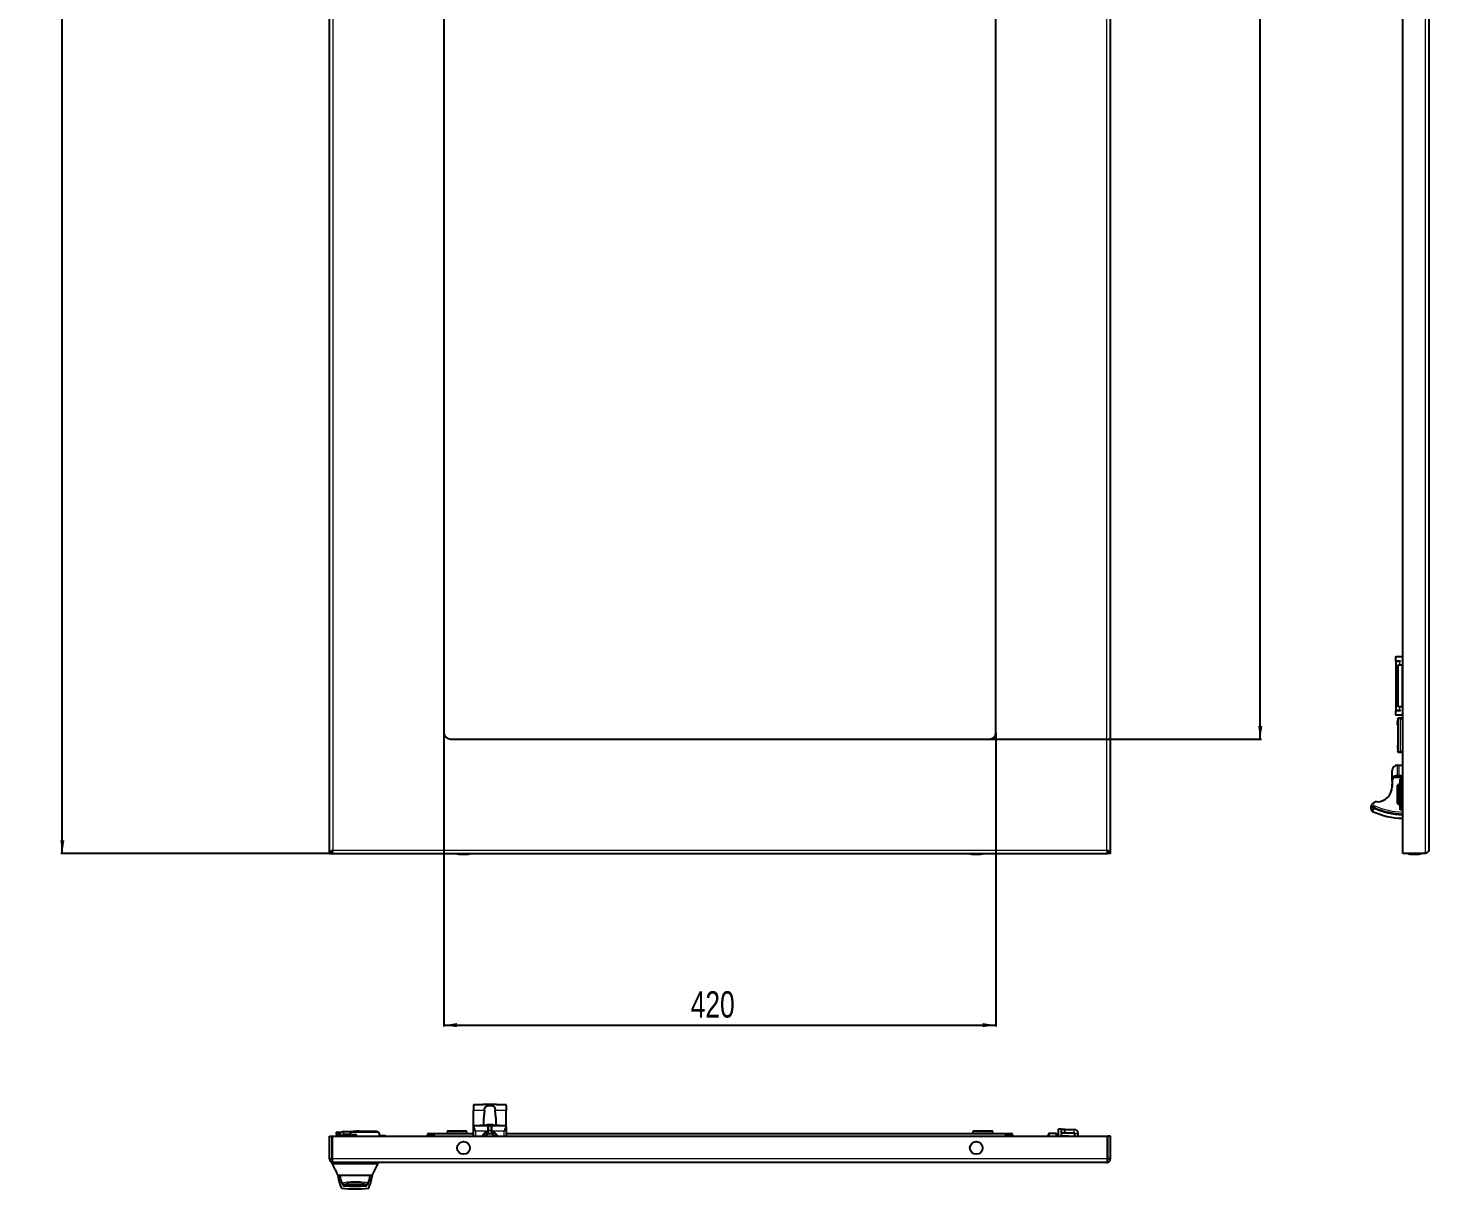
# Model space of a CAD drawing. Header units: millimetres. Extents: x -548 to 1673, y -1447 to 974.
# Drawn here: x -548 to 517, y -1447 to -564 of the extents above; entities that cross this region are included whole.
import ezdxf

# ---------------------------------------------------------------- set-up
doc = ezdxf.new("R2010")
doc.units = ezdxf.units.MM
doc.layers.add('FORMAT', color=7, linetype='Continuous')
doc.styles.add('SLDTEXTSTYLE0', font='TXT', dxfattribs={"width": 0.75})
doc.dimstyles.new('SLDDIMSTYLE0', dxfattribs={"dimtxt": 20, "dimasz": 10, "dimexe": 0, "dimexo": 0.0625, "dimgap": 5, "dimtad": 2, "dimdec": 1, "dimrnd": 1e-09, "dimzin": 12, "dimdsep": 46, "dimtxsty": 'SLDTEXTSTYLE0', "dimsah": 1, "dimcen": 0.09, "dimadec": 0, "dimazin": 3, "dimtfac": 1, "dimtofl": 0, "dimtmove": 0, "dimatfit": 3, "dimfxl": 0, "dimfrac": 2, "dimtolj": 1, "dimtzin": 12, "dimarcsym": 0})

# ---------------------------------------------------------------- blocks, each defined once
blk = doc.blocks.new('_D_1')
at = {"layer": 'FORMAT'}
for p, q in [((-319.1, 763), (-523.3, 763)), ((-522.3, -1192), (-522.3, 763)), ((-319.1, -1192), (-523.3, -1192))]:
    blk.add_line(p, q, dxfattribs=at)
for points in [[(-522.3, 763), (-523.8, 753), (-520.7, 753)], [(-522.3, -1192), (-520.7, -1182), (-523.8, -1182)]]:
    blk.add_solid(points, dxfattribs=at)
at = {"layer": 'FORMAT', "insert": (-548.1, -244), "char_height": 20, "attachment_point": 1, "rotation": 90, "style": 'SLDTEXTSTYLE0'}
blk.add_mtext('1955', dxfattribs=at)
blk = doc.blocks.new('_D_2')
at = {"layer": 'FORMAT'}
for p, q in [((-232.1, -1100), (-232.1, -1323.5)), ((187.9, -1100), (187.9, -1323.5)), ((-232.1, -1322.5), (187.9, -1322.5))]:
    blk.add_line(p, q, dxfattribs=at)
for points in [[(-232.1, -1322.5), (-222.1, -1324), (-222.1, -1320.9)], [(187.9, -1322.5), (177.9, -1320.9), (177.9, -1324)]]:
    blk.add_solid(points, dxfattribs=at)
at = {"layer": 'FORMAT', "insert": (-44.3, -1296.7), "char_height": 20, "attachment_point": 1, "style": 'SLDTEXTSTYLE0'}
blk.add_mtext('420', dxfattribs=at)
blk = doc.blocks.new('_D_3')
at = {"layer": 'FORMAT'}
for p, q in [((182.9, 676), (389.9, 676)), ((388.9, -1105), (388.9, 676)), ((182.9, -1105), (389.9, -1105))]:
    blk.add_line(p, q, dxfattribs=at)
for points in [[(388.9, 676), (387.4, 666), (390.5, 666)], [(388.9, -1105), (390.5, -1095), (387.4, -1095)]]:
    blk.add_solid(points, dxfattribs=at)
at = {"layer": 'FORMAT', "insert": (363.1, -244), "char_height": 20, "attachment_point": 1, "rotation": 90, "style": 'SLDTEXTSTYLE0'}
blk.add_mtext('1781', dxfattribs=at)

msp = doc.modelspace()

# ---------------------------------------------------------------- linework, layer by layer
at = {"color": 7, "linetype": 'Continuous', "lineweight": 25}
for p, q in [((-319.08, -1191.97), (-319.08, 763.03)), ((274.92, -1191.97), (274.92, 763.03)), ((497.27, -1191.97), (497.27, 763.03)), ((-232.08, 671.03), (-232.08, -1099.97)), ((187.92, -1099.97), (187.92, 671.03)), ((517.27, -293.47), (517.27, -1189.37)), ((491.72, -1042.97), (491.72, -1044.97)), ((497.27, -1042.47), (492.22, -1042.47)), ((492.22, -1045.47), (495.72, -1045.47)), ((492.22, -1045.47), (492.22, -1045.77)), ((492.22, -1083.17), (492.22, -1045.77)), ((492.22, -1045.77), (495.22, -1045.77)), ((493.77, -1048.47), (496.77, -1048.47)), ((493.77, -1080.47), (493.77, -1048.47)), ((494.72, -1045.47), (494.72, -1045.77)), ((495.22, -1045.77), (495.72, -1045.77)), ((495.72, -1045.77), (495.72, -1045.47)), ((497.27, -1048.47), (496.77, -1048.47)), ((491.72, -1083.97), (491.72, -1085.97)), ((495.22, -1083.17), (492.22, -1083.17)), ((492.22, -1083.17), (492.22, -1083.47)), ((495.72, -1083.47), (492.22, -1083.47)), ((492.22, -1086.47), (497.27, -1086.47)), ((496.77, -1080.47), (493.77, -1080.47)), ((494.72, -1083.17), (494.72, -1083.47)), ((495.72, -1083.17), (495.22, -1083.17)), ((495.72, -1083.47), (495.72, -1083.17)), ((496.77, -1080.47), (497.27, -1080.47)), ((493.67, -1089.47), (493.67, -1114.47)), ((497.27, -1088.97), (495.67, -1088.97)), ((-227.08, -1104.97), (182.92, -1104.97)), ((495.67, -1114.97), (497.27, -1114.97)), ((489.27, -1134.76), (489.27, -1128.82)), ((489.27, -1134.76), (489.27, -1128.82)), ((493.27, -1124.82), (493.27, -1124.82)), ((493.27, -1124.82), (493.3, -1124.82)), ((493.3, -1124.82), (494.26, -1124.82)), ((494.26, -1124.82), (497.27, -1124.82)), ((489.16, -1138.97), (489.17, -1138.97)), ((489.17, -1137.15), (489.27, -1137.15)), ((489.17, -1137.28), (489.17, -1138.84)), ((489.17, -1137.28), (489.27, -1137.28)), ((489.17, -1138.84), (489.27, -1138.84)), ((489.17, -1138.97), (489.27, -1138.97)), ((489.17, -1139.04), (489.27, -1139.04)), ((489.17, -1139.17), (489.27, -1139.17)), ((489.17, -1140.17), (489.17, -1139.17)), ((489.17, -1140.67), (489.17, -1140.17)), ((489.17, -1140.17), (489.27, -1140.17)), ((489.27, -1136.82), (489.27, -1134.76)), ((489.27, -1136.82), (489.27, -1141.07)), ((493.27, -1132.82), (497.27, -1132.82)), ((493.77, -1139.47), (493.27, -1139.97)), ((493.27, -1153.97), (493.27, -1139.97)), ((495.27, -1139.47), (493.77, -1139.47)), ((493.77, -1139.47), (493.77, -1154.47)), ((495.27, -1135.32), (497.27, -1135.32)), ((495.27, -1137.97), (495.27, -1135.32)), ((495.27, -1155.97), (495.27, -1137.97)), ((496.27, -1136.97), (497.27, -1136.97)), ((489.17, -1140.67), (489.27, -1140.67)), ((475.54, -1157), (473.38, -1156.11)), ((493.27, -1153.97), (493.77, -1154.47)), ((493.77, -1154.47), (495.27, -1154.47)), ((495.27, -1158.62), (495.27, -1155.97)), ((497.27, -1158.62), (495.27, -1158.62)), ((497.27, -1156.97), (496.27, -1156.97)), ((-319.08, -1191.97), (-317.08, -1191.97)), ((-316.78, -1191.97), (-316.78, -1189.97)), ((-316.78, -1191.97), (272.62, -1191.97)), ((272.62, -1189.97), (272.62, -1191.97)), ((274.92, -1191.97), (272.92, -1191.97)), ((514.67, -1191.97), (497.27, -1191.97)), ((-209.58, -1383.51), (-209.58, -1387.34)), ((-202.57, -1382.95), (-208.08, -1382.95)), ((-201.68, -1382.9), (-202.2, -1382.9)), ((-192.49, -1382.84), (-201.68, -1382.84)), ((-191.97, -1382.9), (-192.49, -1382.89)), ((-186.08, -1382.95), (-191.6, -1382.95)), ((-184.58, -1383.51), (-184.58, -1387.34)), ((-209.58, -1398.84), (-209.58, -1387.34)), ((-201.93, -1394.63), (-201.93, -1397.21)), ((-192.23, -1397.21), (-192.23, -1394.63)), ((-184.58, -1398.84), (-184.58, -1387.34)), ((-314.08, -1403.94), (-312.08, -1403.94)), ((-314.08, -1403.94), (-314.08, -1404.84)), ((-312.08, -1405.24), (-313.68, -1405.24)), ((-313.49, -1406.84), (-313.58, -1405.24)), ((-312.08, -1403.94), (-309.88, -1403.94)), ((-310.88, -1405.24), (-312.08, -1405.24)), ((-311.08, -1406.84), (-311.08, -1406.34)), ((-309.08, -1406.84), (-309.08, -1406.34)), ((-308.08, -1403.34), (-301.59, -1403.34)), ((-308.08, -1405.34), (-303.08, -1405.34)), ((-303.08, -1405.24), (-303.08, -1406.74)), ((-298.48, -1405.79), (-301.68, -1405.79)), ((-301.68, -1405.79), (-301.68, -1406.74)), ((-301.68, -1406.54), (-298.48, -1406.54)), ((-283.08, -1403.24), (-301.08, -1403.24)), ((-298.48, -1406.74), (-298.48, -1405.79)), ((-281.08, -1406.84), (-281.08, -1405.24)), ((-244.58, -1406.84), (-244.58, -1405.84)), ((-243.58, -1404.84), (-239.58, -1404.84)), ((-239.58, -1404.84), (-209.58, -1404.84)), ((-239.58, -1404.84), (-239.58, -1405.84)), ((-239.58, -1405.84), (-239.58, -1406.84)), ((-229.08, -1402.84), (-229.58, -1403.34)), ((-229.58, -1403.34), (-229.58, -1404.84)), ((-214.58, -1403.34), (-229.58, -1403.34)), ((-229.08, -1402.84), (-215.08, -1402.84)), ((-214.58, -1403.34), (-215.08, -1402.84)), ((-214.58, -1404.84), (-214.58, -1403.34)), ((-209.58, -1399.72), (-209.58, -1398.84)), ((-209.58, -1398.84), (-196.08, -1398.84)), ((-209.58, -1406.84), (-209.58, -1399.72)), ((-204.71, -1398.74), (-204.71, -1398.84)), ((-204.56, -1398.74), (-204.56, -1398.84)), ((-204.44, -1398.74), (-204.44, -1398.84)), ((-203.64, -1398.74), (-204.44, -1398.74)), ((-203.64, -1398.74), (-203.64, -1398.84)), ((-203.48, -1398.74), (-203.48, -1398.84)), ((-203.36, -1398.74), (-203.36, -1398.84)), ((-203.03, -1398.74), (-203.03, -1398.84)), ((-202.84, -1398.74), (-202.84, -1398.84)), ((-202.31, -1398.74), (-202.31, -1398.84)), ((-201.83, -1398.74), (-201.83, -1398.84)), ((-201.66, -1398.74), (-201.66, -1398.84)), ((-201.21, -1398.74), (-201.21, -1398.84)), ((-201.06, -1398.74), (-201.06, -1398.84)), ((-200.94, -1398.74), (-200.94, -1398.84)), ((-200.63, -1398.74), (-200.63, -1398.84)), ((-199.35, -1398.74), (-200.47, -1398.74)), ((-199.35, -1398.74), (-199.35, -1398.84)), ((-199.22, -1398.74), (-199.22, -1398.84)), ((-199.03, -1398.74), (-199.03, -1398.84)), ((-199.01, -1398.74), (-199.01, -1398.84)), ((-198.42, -1398.74), (-199.01, -1398.74)), ((-198.42, -1398.74), (-198.42, -1398.84)), ((-198.16, -1398.52), (-198.18, -1398.29)), ((-198.11, -1398.52), (-198.14, -1398.22)), ((-198.13, -1398.37), (-198.12, -1398.29)), ((-197.52, -1398.74), (-198.1, -1398.74)), ((-198.08, -1402.84), (-198.08, -1398.84)), ((-198.08, -1398.84), (-196.08, -1398.84)), ((-198.08, -1402.84), (-198.08, -1402.87)), ((-197.52, -1398.74), (-197.52, -1398.84)), ((-197.52, -1398.74), (-197.52, -1398.84)), ((-197.51, -1398.74), (-197.33, -1398.74)), ((-197.33, -1398.74), (-197.33, -1398.84)), ((-197.33, -1398.74), (-197.33, -1398.74)), ((-197.32, -1398.74), (-197.32, -1398.84)), ((-197.31, -1398.25), (-197.31, -1398.22)), ((-197.16, -1398.74), (-197.16, -1398.84)), ((-196.36, -1398.74), (-197.16, -1398.74)), ((-196.36, -1398.74), (-196.36, -1398.84)), ((-196.22, -1398.74), (-196.22, -1398.84)), ((-196.1, -1398.74), (-196.1, -1398.84)), ((-196.1, -1398.78), (-195.81, -1398.77)), ((-196.08, -1398.84), (-196.08, -1402.84)), ((-196.08, -1402.87), (-196.08, -1402.84)), ((-196.03, -1398.29), (-196.03, -1398.22)), ((-195.67, -1398.41), (-195.66, -1398.29)), ((-195.67, -1398.74), (-195.67, -1398.84)), ((-195.58, -1398.84), (-184.58, -1398.84)), ((-195.55, -1398.74), (-195.55, -1398.84)), ((-195.18, -1398.74), (-195.18, -1398.84)), ((-194.93, -1398.74), (-194.93, -1398.84)), ((-194.81, -1398.74), (-194.81, -1398.84)), ((-194.66, -1398.74), (-194.66, -1398.84)), ((-194.54, -1398.74), (-194.54, -1398.84)), ((-194.11, -1398.74), (-194.11, -1398.84)), ((-194.08, -1398.74), (-194.11, -1398.74)), ((-194.08, -1398.74), (-194.08, -1398.84)), ((-194.05, -1398.74), (-194.05, -1398.84)), ((-193.88, -1398.74), (-193.88, -1398.84)), ((-193.53, -1398.74), (-193.53, -1398.84)), ((-193.04, -1398.74), (-193.04, -1398.84)), ((-192.84, -1398.74), (-192.84, -1398.84)), ((-192.5, -1398.74), (-192.5, -1398.84)), ((-192.35, -1398.74), (-192.35, -1398.84)), ((-191.28, -1398.74), (-192.35, -1398.74)), ((-191.28, -1398.74), (-191.28, -1398.84)), ((-190.97, -1398.74), (-190.97, -1398.84)), ((-190.81, -1398.74), (-190.81, -1398.84)), ((-190.43, -1398.74), (-190.43, -1398.84)), ((-189.68, -1398.74), (-190.43, -1398.74)), ((-189.68, -1398.74), (-189.68, -1398.84)), ((-184.58, -1399.72), (-184.58, -1398.84)), ((-184.58, -1399.72), (-184.58, -1406.84)), ((-184.58, -1404.84), (195.42, -1404.84)), ((170.92, -1402.84), (170.42, -1403.34)), ((170.42, -1403.34), (170.42, -1404.84)), ((185.42, -1403.34), (170.42, -1403.34)), ((170.92, -1402.84), (184.92, -1402.84)), ((185.42, -1403.34), (184.92, -1402.84)), ((185.42, -1404.84), (185.42, -1403.34)), ((195.42, -1404.84), (199.42, -1404.84)), ((195.42, -1405.84), (195.42, -1404.84)), ((195.42, -1406.84), (195.42, -1405.84)), ((200.42, -1405.84), (200.42, -1406.84)), ((227.87, -1406.84), (227.87, -1405.39)), ((233.87, -1404.79), (228.47, -1404.79)), ((233.87, -1406.84), (233.87, -1404.79)), ((235.37, -1401.29), (237.87, -1401.29)), ((235.37, -1401.79), (235.37, -1401.29)), ((235.37, -1406.84), (235.37, -1401.79)), ((237.87, -1401.29), (237.87, -1401.79)), ((237.87, -1406.84), (237.87, -1401.79)), ((238.37, -1401.79), (237.87, -1401.83)), ((240.37, -1401.79), (238.37, -1401.79)), ((238.37, -1404.29), (240.37, -1404.29)), ((240.37, -1404.29), (240.37, -1401.79)), ((240.37, -1401.79), (247.37, -1401.79)), ((240.37, -1404.29), (247.37, -1404.29)), ((247.87, -1406.84), (247.87, -1404.79)), ((250.37, -1406.84), (250.37, -1404.79)), ((-319.08, -1406.84), (-317.08, -1406.84)), ((-319.08, -1424.24), (-319.08, -1406.84)), ((-317.08, -1424.24), (-317.08, -1406.84)), ((-316.78, -1424.24), (-316.78, -1406.84)), ((-316.78, -1406.84), (272.62, -1406.84)), ((-276.68, -1406.64), (-281.08, -1406.64)), ((235.37, -1406.79), (234.12, -1406.79)), ((243.31, -1406.79), (237.87, -1406.79)), ((243.36, -1406.84), (243.31, -1406.79)), ((243.31, -1406.84), (243.31, -1406.79)), ((272.62, -1424.24), (272.62, -1406.84)), ((274.92, -1406.84), (272.92, -1406.84)), ((272.92, -1424.24), (272.92, -1406.84)), ((274.92, -1424.24), (274.92, -1406.84)), ((-319.08, -1424.24), (-317.08, -1424.24)), ((-317.08, -1427.84), (-317.08, -1426.84)), ((-316.48, -1426.84), (-317.08, -1426.84)), ((272.32, -1426.84), (-316.48, -1426.84)), ((-287.58, -1427.84), (-311.58, -1427.84)), ((-286.58, -1436.84), (-282.06, -1427.79)), ((-282.08, -1427.84), (-282.08, -1426.84)), ((274.92, -1424.24), (272.92, -1424.24)), ((-310.18, -1436.84), (-312.58, -1436.84)), ((-312.55, -1436.84), (-312.55, -1437.05)), ((-288.99, -1436.84), (-310.18, -1436.84)), ((-286.58, -1436.84), (-288.99, -1436.84)), ((-286.62, -1437.05), (-286.62, -1436.84)), ((-305.42, -1443.82), (-305.27, -1443.83)), ((-305.42, -1443.83), (-293.82, -1443.83))]:
    msp.add_line(p, q, dxfattribs=at)
at = {"color": 8, "linetype": 'Continuous', "lineweight": 18}
for p, q in [((272.32, -1189.37), (272.32, 760.43)), ((514.67, -1191.97), (514.67, 763.03)), ((-316.48, -293.47), (-316.48, -1189.37)), ((495.22, -1045.77), (495.22, -1045.47)), ((495.22, -1048.47), (495.22, -1045.77)), ((496.77, -1080.47), (496.77, -1048.47)), ((495.22, -1083.17), (495.22, -1080.47)), ((495.22, -1083.47), (495.22, -1083.17)), ((495.67, -1089.47), (497.27, -1089.47)), ((495.67, -1114.47), (495.67, -1089.47)), ((497.27, -1114.47), (495.67, -1114.47)), ((489.27, -1128.82), (489.27, -1128.82)), ((493.3, -1132.32), (493.3, -1124.82)), ((494.26, -1124.82), (494.26, -1132.32)), ((497.27, -1134.32), (490.15, -1134.32)), ((493.27, -1132.82), (493.27, -1132.32)), ((493.27, -1132.32), (493.3, -1132.32)), ((493.3, -1132.82), (493.3, -1132.32)), ((493.3, -1132.32), (494.26, -1132.32)), ((494.26, -1132.32), (497.27, -1132.32)), ((495.27, -1137.97), (496.27, -1137.97)), ((496.27, -1136.97), (496.27, -1137.97)), ((497.27, -1137.97), (496.27, -1137.97)), ((496.27, -1137.97), (496.27, -1155.97)), ((473.94, -1154.72), (476.14, -1155.63)), ((495.27, -1155.97), (496.27, -1155.97)), ((496.27, -1156.97), (496.27, -1155.97)), ((496.27, -1155.97), (497.27, -1155.97)), ((-316.48, -1189.37), (272.32, -1189.37)), ((-221.95, -1192.1), (-212.22, -1192.1)), ((-221.83, -1192.22), (-212.34, -1192.22)), ((168.05, -1192.1), (172.92, -1192.1)), ((168.17, -1192.22), (172.92, -1192.22)), ((172.92, -1192.1), (177.78, -1192.1)), ((172.92, -1192.22), (177.66, -1192.22)), ((501.41, -1192.1), (511.13, -1192.1)), ((501.52, -1192.22), (511.02, -1192.22)), ((-201.18, -1387.34), (-209.58, -1387.34)), ((-184.58, -1387.34), (-192.99, -1387.34)), ((-314.08, -1404.84), (-312.08, -1404.84)), ((-312.58, -1405.24), (-312.49, -1406.84)), ((-312.08, -1403.94), (-312.08, -1404.84)), ((-312.08, -1405.24), (-312.08, -1404.84)), ((-312.08, -1404.84), (-310.68, -1404.84)), ((-309.08, -1406.34), (-311.08, -1406.34)), ((-308.08, -1405.34), (-308.08, -1403.34)), ((-302.58, -1406.84), (-302.58, -1405.24)), ((-301.08, -1403.74), (-283.08, -1403.74)), ((-281.58, -1405.24), (-281.58, -1406.84)), ((-243.58, -1405.84), (-244.58, -1405.84)), ((-243.58, -1405.84), (-243.58, -1404.84)), ((-243.58, -1405.84), (-243.58, -1406.84)), ((-239.58, -1405.84), (-243.58, -1405.84)), ((-208.08, -1402.84), (-208.08, -1406.84)), ((-208.08, -1402.84), (-198.58, -1402.84)), ((-200.47, -1398.74), (-200.47, -1398.84)), ((-198.95, -1403.35), (-198.81, -1403.83)), ((-198.58, -1402.84), (-198.58, -1398.84)), ((-198.58, -1402.87), (-198.58, -1402.84)), ((-198.58, -1402.84), (-198.08, -1402.84)), ((-198.58, -1402.87), (-198.08, -1402.87)), ((-196.08, -1402.84), (-198.08, -1402.84)), ((-196.08, -1402.84), (-195.58, -1402.84)), ((-196.08, -1402.87), (-195.58, -1402.87)), ((-195.58, -1398.84), (-195.58, -1402.84)), ((-195.58, -1402.84), (-195.58, -1402.87)), ((-195.58, -1402.84), (-186.08, -1402.84)), ((-195.36, -1403.83), (-195.22, -1403.35)), ((-186.08, -1406.84), (-186.08, -1402.84)), ((199.42, -1405.84), (195.42, -1405.84)), ((199.42, -1404.84), (199.42, -1405.84)), ((199.42, -1406.84), (199.42, -1405.84)), ((200.42, -1405.84), (199.42, -1405.84)), ((228.47, -1404.79), (228.47, -1406.84)), ((237.87, -1401.79), (235.37, -1401.79)), ((247.37, -1404.29), (247.37, -1401.79)), ((247.87, -1404.79), (250.37, -1404.79)), ((-276.68, -1406.84), (-276.68, -1406.64)), ((234.12, -1406.79), (234.12, -1406.84)), ((272.62, -1424.24), (-316.78, -1424.24)), ((-311.58, -1427.84), (-311.58, -1426.84)), ((-287.58, -1427.84), (-287.58, -1426.84))]:
    msp.add_line(p, q, dxfattribs=at)
at = {"color": 7, "linetype": 'Continuous', "lineweight": 25, "flags": 128}
for points in [[(272.92, -1413.34), (272.78, -1413.09), (272.62, -1412.82)], [(272.62, -1421.86), (272.78, -1421.59), (272.92, -1421.34)], [(-308.7, -1444.27), (-309.06, -1443.38), (-309.16, -1443.1)], [(-289.89, -1442.79), (-290.11, -1443.38), (-290.47, -1444.27)]]:
    msp.add_lwpolyline(points, dxfattribs=at)
at = {"color": 8, "linetype": 'Continuous', "lineweight": 18, "flags": 128}
for points in [[(272.62, -1413.42), (272.91, -1414.01), (272.92, -1414.03)], [(272.92, -1420.66), (272.91, -1420.68), (272.62, -1421.27)]]:
    msp.add_lwpolyline(points, dxfattribs=at)
at = {"color": 7, "linetype": 'Continuous', "lineweight": 25}
for centre in [(-217.08, -1415.84), (-217.08, -1415.84), (172.92, -1415.84), (172.92, -1415.84)]:
    msp.add_circle(centre, 4.86, dxfattribs=at)
at = {"color": 8, "linetype": 'Continuous', "lineweight": 18}
for centre in [(-217.08, -1415.84), (172.92, -1415.84)]:
    msp.add_circle(centre, 4.75, dxfattribs=at)
at = {"color": 7, "linetype": 'Continuous', "lineweight": 25}
for centre, radius, start, end in [((492.22, -1042.97), 0.5, 90, 180), ((492.22, -1044.97), 0.5, 180, 270), ((492.22, -1083.97), 0.5, 90, 180), ((492.22, -1085.97), 0.5, 180, 270), ((-227.08, -1099.97), 5, 180, 270), ((182.92, -1099.97), 5, 270, 0), ((493.27, -1128.82), 4, 90, 180), ((493.27, -1128.82), 4, 90, 180), ((493.27, -1136.82), 4, 141.31781, 180), ((496.27, -1137.97), 1, 90, 180), ((477.77, -1141.07), 11.5, 270, 0), ((477.77, -1157.07), 4.5, 90, 148.43185), ((498.27, -1106.92), 58.2, 245.70354, 269.01549), ((498.27, -1106.92), 55, 245.58594, 268.9582), ((496.27, -1155.97), 1, 180, 270), ((-196.18, -1192.03), 25.77, 179.86102, 180.13898), ((-221.82, -1192.1), 0.126, 180, 263.97442), ((-217.08, -1147.22), 45.25, 263.97442, 269.9984), ((-217.09, -1147.22), 45.25, 270.0016, 276.02558), ((-212.35, -1192.1), 0.126, 276.02558, 0), ((-237.99, -1192.03), 25.77, 359.86102, 0.13898), ((193.82, -1192.03), 25.77, 179.86102, 180.13898), ((168.18, -1192.1), 0.126, 180, 263.97442), ((172.92, -1147.22), 45.25, 263.97442, 269.9984), ((172.91, -1147.22), 45.25, 270.0016, 276.02558), ((177.65, -1192.1), 0.126, 276.02558, 0), ((152.01, -1192.03), 25.77, 359.86102, 0.13898), ((527.18, -1192.03), 25.77, 179.86102, 180.13898), ((501.54, -1192.1), 0.126, 180, 263.97442), ((506.27, -1147.22), 45.25, 263.97442, 269.9984), ((506.27, -1147.22), 45.25, 270.0016, 276.02558), ((511.01, -1192.1), 0.126, 276.02558, 0), ((485.37, -1192.03), 25.77, 359.86102, 0.13898), ((-313.68, -1404.84), 0.4, 180, 270), ((-308.08, -1406.34), 3, 90, 180), ((-308.08, -1406.34), 1, 90, 180), ((-243.58, -1405.84), 1, 90, 180), ((-197.08, -1409.84), 6.25, 106.01339, 151.3146), ((-197.08, -1409.84), 4.85, 90, 141.78919), ((-197.08, -1406.14), 8, 98.41771, 108.44436), ((-197.06, -1402.48), 4.34, 104.99458, 114.66368), ((-198.4, -1404.05), 5.54, 85.14071, 94.85929), ((-199.08, -1402.87), 1, 286.01339, 0), ((-198.05, -1398.31), 0.133, 135.20997, 169.83797), ((-197.03, -1406.24), 8.03, 91.99978, 97.83609), ((-196.68, -1399.89), 1.85, 119.67191, 132.73716), ((-196.61, -1404.71), 6.5, 92.24647, 98.7173), ((-197.56, -1404.66), 6.45, 85.77538, 87.76397), ((-197.08, -1409.84), 4.85, 38.21081, 90), ((-197.14, -1406.24), 8.03, 82.16391, 88.00022), ((-195.08, -1402.87), 1, 180, 253.98661), ((-197.23, -1402.56), 4.43, 65.15746, 74.45727), ((-196.15, -1399.85), 1.64, 72.5824, 85.536), ((-197.08, -1406.14), 8, 70.1778, 81.58229), ((-197.07, -1405.18), 7.03, 70.80686, 78.43412), ((-195.07, -1400.87), 2.36, 82.549, 97.451), ((-197.08, -1409.84), 6.25, 28.6854, 73.98661), ((199.42, -1405.84), 1, 0, 90), ((228.47, -1405.39), 0.6, 90, 180), ((234.12, -1406.54), 0.25, 180, 270), ((238.37, -1404.79), 0.5, 90, 180), ((247.37, -1404.79), 3, 0, 90), ((247.37, -1404.79), 0.5, 0, 90), ((-276.68, -1407.24), 0.6, 41.81031, 90), ((265.42, -1417.34), 7.5, 343.7398, 16.2602), ((-320.52, -1437.05), 7.98, 358.26695, 359.99994), ((-285.7, -1434.49), 27, 185.96099, 206.16954), ((-299.58, -1436.84), 11.4, 180, 210.87421), ((-299.58, -1436.84), 11.4, 329.05608, 0), ((-313.47, -1434.49), 27, 333.83046, 354.03918), ((-278.65, -1437.05), 7.98, 180, 181.7325), ((-299.58, -1365.05), 82, 262.75342, 277.24658), ((-308.24, -1444.08), 0.5, 203.04365, 263.74905), ((-299.58, -1365.05), 80, 263.74905, 276.25095), ((-290.93, -1444.08), 0.5, 276.25095, 336.95635)]:
    msp.add_arc(centre, radius, start, end, dxfattribs=at)
at = {"color": 8, "linetype": 'Continuous', "lineweight": 18}
for centre, radius, start, end in [((493.27, -1136.82), 4.5, 90, 152.71955), ((493.77, -1132.33), 0.491, 271.15589, 1.11103), ((498.27, -1106.92), 55.65, 245.60841, 268.97035), ((498.27, -1106.92), 53.5, 245.55903, 268.92899), ((-197.08, -1409.84), 6.75, 106.01339, 153.6122), ((-199.08, -1402.87), 0.5, 286.01339, 0), ((-195.08, -1402.87), 0.5, 180, 253.98661), ((-197.08, -1409.84), 6.75, 26.3878, 73.98661)]:
    msp.add_arc(centre, radius, start, end, dxfattribs=at)
at = {"color": 7, "linetype": 'Continuous', "lineweight": 25}
for points, knots in [([(493.37, -1091.47), (493.37, -1091.41), (493.37, -1091.33), (493.37, -1091.24), (493.37, -1091.15), (493.37, -1091.02), (493.37, -1090.99), (493.37, -1090.97)], [0, 0, 0, 0, 0.1246927, 0.1871822, 0.2497734, 0.5000394, 1, 1, 1, 1]), ([(493.37, -1091.68), (493.37, -1091.68), (493.37, -1091.67), (493.37, -1091.66), (493.37, -1091.65), (493.37, -1091.63), (493.37, -1091.59), (493.37, -1091.55), (493.37, -1091.5), (493.37, -1091.48), (493.37, -1091.47)], [0, 0, 0, 0, 0.1288253, 0.1801694, 0.2433966, 0.3698599, 0.4998642, 0.7496495, 0.8434763, 1, 1, 1, 1]), ([(493.37, -1093.19), (493.37, -1093.11), (493.37, -1092.95), (493.37, -1092.73), (493.37, -1092.56), (493.37, -1092.39), (493.37, -1092.28), (493.37, -1092.27), (493.37, -1092.26)], [0, 0, 0, 0, 0.1250486, 0.2498861, 0.3708558, 0.4998199, 0.7496086, 1, 1, 1, 1]), ([(493.37, -1094.03), (493.37, -1094.02), (493.37, -1094.01), (493.37, -1093.93), (493.37, -1093.83), (493.37, -1093.7), (493.37, -1093.49), (493.37, -1093.31), (493.37, -1093.19)], [0, 0, 0, 0, 0.25007, 0.3791813, 0.5004993, 0.6241696, 0.7508424, 1, 1, 1, 1]), ([(493.37, -1109.91), (493.37, -1109.92), (493.37, -1109.93), (493.37, -1110.02), (493.37, -1110.11), (493.37, -1110.24), (493.37, -1110.45), (493.37, -1110.63), (493.37, -1110.76)], [0, 0, 0, 0, 0.2500695, 0.3795588, 0.5004992, 0.6245563, 0.7508428, 1, 1, 1, 1]), ([(493.37, -1110.76), (493.37, -1110.79), (493.37, -1110.87), (493.37, -1111.03), (493.37, -1111.21), (493.37, -1111.39), (493.37, -1111.55), (493.37, -1111.66), (493.37, -1111.67), (493.37, -1111.68)], [0, 0, 0, 0, 0.06263661, 0.12527825, 0.25007232, 0.37484052, 0.49999408, 0.74969583, 1, 1, 1, 1]), ([(493.37, -1112.26), (493.37, -1112.27), (493.37, -1112.27), (493.37, -1112.28), (493.37, -1112.29), (493.37, -1112.32), (493.37, -1112.38), (493.37, -1112.43), (493.37, -1112.47)], [0, 0, 0, 0, 0.1310705, 0.1824367, 0.2437962, 0.3713877, 0.5004416, 1, 1, 1, 1]), ([(493.37, -1112.47), (493.37, -1112.5), (493.37, -1112.55), (493.37, -1112.64), (493.37, -1112.7), (493.37, -1112.79), (493.37, -1112.92), (493.37, -1112.95), (493.37, -1112.97)], [0, 0, 0, 0, 0.0626863, 0.12517257, 0.18762788, 0.25018469, 0.50031356, 1, 1, 1, 1]), ([(489.17, -1137.15), (489.17, -1137.15), (489.17, -1137.15), (489.17, -1137.18), (489.17, -1137.23), (489.17, -1137.27), (489.17, -1137.28)], [0, 0, 0, 0, 0.2808356, 0.55925, 0.7791823, 1, 1, 1, 1]), ([(489.17, -1138.84), (489.17, -1138.86), (489.17, -1138.9), (489.17, -1138.94), (489.17, -1138.97), (489.17, -1138.97), (489.17, -1138.97)], [0, 0, 0, 0, 0.2809531, 0.5593907, 0.7790729, 1, 1, 1, 1]), ([(489.17, -1138.9), (489.17, -1138.93), (489.17, -1138.97), (489.17, -1139.04), (489.17, -1139.04), (489.17, -1139.04)], [0, 0, 0, 0, 0.280801, 0.5596212, 1, 1, 1, 1]), ([(489.27, -1136.75), (489.27, -1136.75), (489.27, -1136.75), (489.27, -1136.74), (489.27, -1136.73), (489.27, -1136.64), (489.27, -1136.31), (489.27, -1135.68), (489.27, -1135.08), (489.27, -1134.76)], [0, 0, 0, 0, 0.0016702, 0.0038887, 0.0095313, 0.0343611, 0.1327508, 0.5262135, 1, 1, 1, 1]), ([(490.15, -1134.32), (490.32, -1134.13), (490.75, -1133.66), (491.69, -1133.08), (492.58, -1132.85), (493.16, -1132.82), (493.27, -1132.82), (493.27, -1132.82)], [0, 0, 0, 0, 0.1941403, 0.4852754, 0.8987792, 0.9967692, 1, 1, 1, 1]), ([(474.32, -1159.96), (474.29, -1159.93), (474.21, -1159.83), (473.75, -1159.19), (473.23, -1158), (473.3, -1156.83), (473.33, -1156.34)], [0, 0, 0, 0, 0.10165145, 0.34512768, 0.72904791, 1, 1, 1, 1]), ([(473.38, -1156.11), (473.37, -1156.16), (473.35, -1156.23), (473.33, -1156.32), (473.33, -1156.34)], [0, 0, 0, 0, 0.78940274, 1, 1, 1, 1]), ([(475.29, -1157.6), (475.29, -1157.6), (475.29, -1157.6), (475.29, -1157.58), (475.27, -1157.55), (475.16, -1157.45), (474.66, -1157.13), (474.02, -1156.76), (473.48, -1156.44), (473.33, -1156.34)], [0, 0, 0, 0, 0.0037482, 0.0086979, 0.0182752, 0.0547407, 0.1991768, 0.7745776, 1, 1, 1, 1]), ([(473.38, -1156.11), (473.38, -1156.09), (473.39, -1156.06), (473.45, -1155.81), (473.57, -1155.45), (473.74, -1155.06), (473.88, -1154.82), (473.94, -1154.72)], [0, 0, 0, 0, 0.2129003, 0.4257071, 0.6406126, 0.8533821, 1, 1, 1, 1]), ([(474.32, -1159.96), (474.33, -1159.91), (474.37, -1159.82), (474.61, -1159.25), (474.94, -1158.46), (475.2, -1157.83), (475.29, -1157.6)], [0, 0, 0, 0, 0.2373508, 0.5299542, 0.8303306, 1, 1, 1, 1]), ([(475.54, -1157), (475.55, -1156.99), (475.56, -1156.96), (475.66, -1156.72), (475.81, -1156.37), (475.98, -1156), (476.09, -1155.74), (476.13, -1155.64), (476.14, -1155.63)], [0, 0, 0, 0, 0.2146349, 0.4292693, 0.6439174, 0.8585946, 0.982146, 1, 1, 1, 1]), ([(-316.48, -1189.37), (-316.82, -1189.59), (-317.16, -1189.8), (-317.79, -1190.24), (-318.08, -1190.45), (-318.56, -1190.89), (-318.76, -1191.1), (-319.02, -1191.54), (-319.08, -1191.75), (-319.08, -1191.97)], [0, 0, 0, 0, 0.25, 0.25, 0.5, 0.5, 0.75, 0.75, 1, 1, 1, 1]), ([(-316.48, -1189.37), (-316.64, -1189.8), (-316.8, -1190.24), (-317.02, -1191.1), (-317.08, -1191.54), (-317.08, -1191.97)], [0, 0, 0, 0, 0.5, 0.5, 1, 1, 1, 1]), ([(-316.78, -1191.97), (-316.76, -1191.97), (-316.73, -1191.9), (-316.68, -1191.64), (-316.66, -1191.45), (-316.61, -1190.97), (-316.58, -1190.68), (-316.53, -1190.05), (-316.51, -1189.71), (-316.48, -1189.37)], [0, 0, 0, 0, 0.25, 0.25, 0.5, 0.5, 0.75, 0.75, 1, 1, 1, 1]), ([(-316.78, -1189.97), (-316.73, -1189.97), (-316.68, -1189.91), (-316.58, -1189.68), (-316.53, -1189.53), (-316.48, -1189.37)], [0, 0, 0, 0, 0.5, 0.5, 1, 1, 1, 1]), ([(274.92, -1191.97), (274.92, -1191.75), (274.85, -1191.54), (274.59, -1191.1), (274.4, -1190.89), (273.91, -1190.45), (273.63, -1190.24), (273, -1189.8), (272.66, -1189.59), (272.32, -1189.37)], [0, 0, 0, 0, 0.25, 0.25, 0.5, 0.5, 0.75, 0.75, 1, 1, 1, 1]), ([(272.32, -1189.37), (272.37, -1189.53), (272.42, -1189.68), (272.52, -1189.91), (272.57, -1189.97), (272.62, -1189.97)], [0, 0, 0, 0, 0.5, 0.5, 1, 1, 1, 1]), ([(272.32, -1189.37), (272.34, -1189.71), (272.37, -1190.05), (272.42, -1190.68), (272.44, -1190.97), (272.49, -1191.45), (272.52, -1191.64), (272.57, -1191.9), (272.59, -1191.97), (272.62, -1191.97)], [0, 0, 0, 0, 0.25, 0.25, 0.5, 0.5, 0.75, 0.75, 1, 1, 1, 1]), ([(272.92, -1191.97), (272.92, -1191.54), (272.85, -1191.1), (272.63, -1190.24), (272.47, -1189.8), (272.32, -1189.37)], [0, 0, 0, 0, 0.5, 0.5, 1, 1, 1, 1]), ([(517.27, -1189.37), (517.27, -1189.59), (517.2, -1189.8), (516.94, -1190.24), (516.75, -1190.45), (516.27, -1190.89), (515.98, -1191.1), (515.35, -1191.54), (515.01, -1191.75), (514.67, -1191.97)], [0, 0, 0, 0, 0.25, 0.25, 0.5, 0.5, 0.75, 0.75, 1, 1, 1, 1]), ([(-208.08, -1382.95), (-208.25, -1382.95), (-208.59, -1382.96), (-209.03, -1383.02), (-209.37, -1383.14), (-209.56, -1383.31), (-209.58, -1383.45), (-209.58, -1383.51)], [0, 0, 0, 0, 0.2129003, 0.4257071, 0.6406126, 0.8533821, 1, 1, 1, 1]), ([(-202.57, -1382.95), (-202.46, -1382.93), (-202.33, -1382.92), (-202.22, -1382.9), (-202.2, -1382.9)], [0, 0, 0, 0, 0.78940274, 1, 1, 1, 1]), ([(-201.18, -1387.34), (-201.16, -1386.93), (-201.12, -1386.1), (-200.75, -1385), (-200.1, -1384.2), (-199.18, -1383.71), (-198.02, -1383.46), (-196.7, -1383.42), (-195.35, -1383.59), (-194.23, -1384.06), (-193.5, -1384.86), (-193.11, -1385.89), (-193, -1386.75), (-192.99, -1387.24), (-192.99, -1387.34)], [0, 0, 0, 0, 0.08850505, 0.1771377, 0.26285808, 0.34469367, 0.43048527, 0.52519344, 0.62564539, 0.72391131, 0.81249436, 0.89448299, 0.97899675, 1, 1, 1, 1]), ([(-191.97, -1382.9), (-191.95, -1382.9), (-191.84, -1382.92), (-191.71, -1382.93), (-191.6, -1382.95)], [0, 0, 0, 0, 0.1619735, 1, 1, 1, 1]), ([(-184.58, -1383.51), (-184.6, -1383.43), (-184.63, -1383.27), (-184.87, -1383.1), (-185.23, -1383), (-185.65, -1382.95), (-185.95, -1382.95), (-186.08, -1382.95)], [0, 0, 0, 0, 0.2056827, 0.4113459, 0.6186494, 0.8323389, 1, 1, 1, 1]), ([(-201.18, -1387.34), (-201.23, -1388.34), (-201.34, -1390.48), (-201.86, -1392.92), (-201.92, -1394.23), (-201.93, -1394.63)], [0, 0, 0, 0, 0.3788234, 0.8122279, 1, 1, 1, 1]), ([(-192.23, -1394.63), (-192.32, -1393.72), (-192.49, -1391.86), (-192.96, -1389.26), (-192.98, -1387.73), (-192.99, -1387.34)], [0, 0, 0, 0, 0.4176682, 0.852903, 1, 1, 1, 1]), ([(-298.7, -1402.94), (-298.7, -1402.94), (-298.7, -1402.94), (-298.64, -1402.94), (-298.5, -1402.94), (-298.17, -1402.94), (-297.85, -1402.94), (-297.64, -1402.94)], [0, 0, 0, 0, 0.1246927, 0.1871822, 0.2497734, 0.5000394, 1, 1, 1, 1]), ([(-297.64, -1402.94), (-297.49, -1402.94), (-297.26, -1402.94), (-296.98, -1402.94), (-296.8, -1402.94), (-296.66, -1402.94), (-296.54, -1402.94), (-296.53, -1402.94), (-296.53, -1402.94)], [0, 0, 0, 0, 0.2500888, 0.3824952, 0.5002586, 0.6221632, 0.7501335, 1, 1, 1, 1]), ([(-209.58, -1399.72), (-209.56, -1399.89), (-209.5, -1400.31), (-209.04, -1401.26), (-208.51, -1402.15), (-208.16, -1402.73), (-208.09, -1402.84), (-208.08, -1402.84)], [0, 0, 0, 0, 0.1941403, 0.4852754, 0.8987792, 0.9967692, 1, 1, 1, 1]), ([(-204.56, -1398.74), (-204.58, -1398.74), (-204.63, -1398.74), (-204.68, -1398.74), (-204.7, -1398.74), (-204.71, -1398.74), (-204.71, -1398.74)], [0, 0, 0, 0, 0.2808356, 0.55925, 0.7791823, 1, 1, 1, 1]), ([(-204.44, -1398.74), (-204.44, -1398.74), (-204.45, -1398.74), (-204.47, -1398.74), (-204.52, -1398.74), (-204.55, -1398.74), (-204.56, -1398.74)], [0, 0, 0, 0, 0.2808879, 0.5594825, 0.7792702, 1, 1, 1, 1]), ([(-203.48, -1398.74), (-203.5, -1398.74), (-203.53, -1398.74), (-203.59, -1398.74), (-203.62, -1398.74), (-203.64, -1398.74)], [0, 0, 0, 0, 0.2806376, 0.5608768, 1, 1, 1, 1]), ([(-203.36, -1398.74), (-203.37, -1398.74), (-203.37, -1398.74), (-203.39, -1398.74), (-203.44, -1398.74), (-203.47, -1398.74), (-203.48, -1398.74)], [0, 0, 0, 0, 0.280941, 0.5591137, 0.7790892, 1, 1, 1, 1]), ([(-202.84, -1398.74), (-202.9, -1398.74), (-203.01, -1398.74), (-203.02, -1398.74), (-203.03, -1398.74)], [0, 0, 0, 0, 0.5593117, 1, 1, 1, 1]), ([(-202.31, -1398.74), (-202.37, -1398.74), (-202.49, -1398.74), (-202.69, -1398.74), (-202.78, -1398.74), (-202.84, -1398.74)], [0, 0, 0, 0, 0.28049605, 0.56076504, 1, 1, 1, 1]), ([(-201.83, -1398.74), (-201.9, -1398.74), (-202.02, -1398.74), (-202.22, -1398.74), (-202.31, -1398.74)], [0, 0, 0, 0, 0.560137, 1, 1, 1, 1]), ([(-201.93, -1397.21), (-201.89, -1397.49), (-201.81, -1398.03), (-201.02, -1398.49), (-200.02, -1398.69), (-199.25, -1398.73), (-198.97, -1398.74)], [0, 0, 0, 0, 0.2891573, 0.5794111, 0.8475326, 1, 1, 1, 1]), ([(-201.66, -1398.74), (-201.67, -1398.74), (-201.68, -1398.74), (-201.79, -1398.74), (-201.83, -1398.74)], [0, 0, 0, 0, 0.5599138, 1, 1, 1, 1]), ([(-201.06, -1398.74), (-201.08, -1398.74), (-201.13, -1398.74), (-201.18, -1398.74), (-201.2, -1398.74), (-201.21, -1398.74), (-201.21, -1398.74)], [0, 0, 0, 0, 0.28076525, 0.5591779, 0.77917491, 1, 1, 1, 1]), ([(-200.94, -1398.74), (-200.94, -1398.74), (-200.95, -1398.74), (-200.97, -1398.74), (-201.02, -1398.74), (-201.05, -1398.74), (-201.06, -1398.74)], [0, 0, 0, 0, 0.280828, 0.5594169, 0.7793931, 1, 1, 1, 1]), ([(-200.47, -1398.74), (-200.49, -1398.74), (-200.54, -1398.74), (-200.6, -1398.74), (-200.63, -1398.74), (-200.63, -1398.74), (-200.63, -1398.74)], [0, 0, 0, 0, 0.2809514, 0.5599669, 0.7794314, 1, 1, 1, 1]), ([(-199.22, -1398.74), (-199.22, -1398.74), (-199.22, -1398.74), (-199.26, -1398.74), (-199.31, -1398.74), (-199.34, -1398.74), (-199.35, -1398.74)], [0, 0, 0, 0, 0.2807125, 0.5587014, 0.7790455, 1, 1, 1, 1]), ([(-199.01, -1398.74), (-199.02, -1398.74), (-199.02, -1398.74), (-199.03, -1398.74), (-199.03, -1398.74)], [0, 0, 0, 0, 0.5600811, 1, 1, 1, 1]), ([(-198.58, -1398.84), (-198.58, -1398.84), (-198.58, -1398.84), (-198.57, -1398.84), (-198.56, -1398.84), (-198.53, -1398.84), (-198.41, -1398.84), (-198.18, -1398.84), (-198.12, -1398.84), (-198.08, -1398.84)], [0, 0, 0, 0, 0.0016702, 0.0038887, 0.0095313, 0.0343611, 0.1327508, 0.5262135, 1, 1, 1, 1]), ([(-198.25, -1398.74), (-198.27, -1398.74), (-198.31, -1398.74), (-198.38, -1398.74), (-198.41, -1398.74), (-198.42, -1398.74)], [0, 0, 0, 0, 0.2812256, 0.5615217, 1, 1, 1, 1]), ([(-197.52, -1398.74), (-197.52, -1398.74), (-197.52, -1398.74), (-197.52, -1398.74), (-197.52, -1398.74)], [0, 0, 0, 0, 0.5595043, 1, 1, 1, 1]), ([(-197.16, -1398.74), (-197.18, -1398.74), (-197.23, -1398.74), (-197.28, -1398.74), (-197.31, -1398.74), (-197.32, -1398.74), (-197.32, -1398.74)], [0, 0, 0, 0, 0.2808549, 0.5597179, 0.7795181, 1, 1, 1, 1]), ([(-196.22, -1398.74), (-196.24, -1398.74), (-196.29, -1398.74), (-196.34, -1398.74), (-196.36, -1398.74), (-196.36, -1398.74), (-196.36, -1398.74)], [0, 0, 0, 0, 0.2808126, 0.5590988, 0.7791702, 1, 1, 1, 1]), ([(-196.1, -1398.74), (-196.1, -1398.74), (-196.1, -1398.74), (-196.13, -1398.74), (-196.18, -1398.74), (-196.21, -1398.74), (-196.22, -1398.74)], [0, 0, 0, 0, 0.2809124, 0.5594047, 0.7791083, 1, 1, 1, 1]), ([(-196.08, -1398.84), (-196.05, -1398.84), (-195.97, -1398.84), (-195.71, -1398.84), (-195.59, -1398.84), (-195.58, -1398.84)], [0, 0, 0, 0, 0.4754612, 0.9940565, 1, 1, 1, 1]), ([(-195.67, -1398.74), (-195.69, -1398.74), (-195.73, -1398.74), (-195.79, -1398.74), (-195.81, -1398.74), (-195.81, -1398.74), (-195.81, -1398.74)], [0, 0, 0, 0, 0.28088848, 0.55902285, 0.77915511, 1, 1, 1, 1]), ([(-195.55, -1398.74), (-195.55, -1398.74), (-195.55, -1398.74), (-195.58, -1398.74), (-195.63, -1398.74), (-195.66, -1398.74), (-195.67, -1398.74)], [0, 0, 0, 0, 0.2809002, 0.5594983, 0.7791483, 1, 1, 1, 1]), ([(-195.18, -1398.74), (-195.24, -1398.74), (-195.34, -1398.74), (-195.48, -1398.74), (-195.54, -1398.74), (-195.55, -1398.74), (-195.55, -1398.74)], [0, 0, 0, 0, 0.2809352, 0.5594866, 0.7792447, 1, 1, 1, 1]), ([(-194.93, -1398.74), (-194.97, -1398.74), (-195.05, -1398.74), (-195.14, -1398.74), (-195.18, -1398.74)], [0, 0, 0, 0, 0.5594415, 1, 1, 1, 1]), ([(-195.09, -1398.74), (-194.65, -1398.71), (-193.74, -1398.64), (-192.8, -1398.33), (-192.3, -1397.84), (-192.25, -1397.4), (-192.23, -1397.21)], [0, 0, 0, 0, 0.2581005, 0.5320515, 0.8005593, 1, 1, 1, 1]), ([(-194.81, -1398.74), (-194.81, -1398.74), (-194.82, -1398.74), (-194.89, -1398.74), (-194.93, -1398.74)], [0, 0, 0, 0, 0.5603128, 1, 1, 1, 1]), ([(-194.66, -1398.74), (-194.68, -1398.74), (-194.73, -1398.74), (-194.78, -1398.74), (-194.8, -1398.74), (-194.81, -1398.74), (-194.81, -1398.74)], [0, 0, 0, 0, 0.2809103, 0.559174, 0.7791663, 1, 1, 1, 1]), ([(-194.54, -1398.74), (-194.54, -1398.74), (-194.55, -1398.74), (-194.57, -1398.74), (-194.62, -1398.74), (-194.65, -1398.74), (-194.66, -1398.74)], [0, 0, 0, 0, 0.2808487, 0.55949, 0.7791576, 1, 1, 1, 1]), ([(-194.05, -1398.74), (-194.05, -1398.74), (-194.07, -1398.74), (-194.08, -1398.74), (-194.08, -1398.74)], [0, 0, 0, 0, 0.560691, 1, 1, 1, 1]), ([(-193.88, -1398.74), (-193.91, -1398.74), (-193.98, -1398.74), (-194.03, -1398.74), (-194.05, -1398.74)], [0, 0, 0, 0, 0.5595417, 1, 1, 1, 1]), ([(-193.53, -1398.74), (-193.6, -1398.74), (-193.72, -1398.74), (-193.83, -1398.74), (-193.88, -1398.74)], [0, 0, 0, 0, 0.5605138, 1, 1, 1, 1]), ([(-193.04, -1398.74), (-193.11, -1398.74), (-193.25, -1398.74), (-193.44, -1398.74), (-193.53, -1398.74)], [0, 0, 0, 0, 0.5592171, 1, 1, 1, 1]), ([(-192.84, -1398.74), (-192.85, -1398.74), (-192.86, -1398.74), (-192.98, -1398.74), (-193.04, -1398.74)], [0, 0, 0, 0, 0.5603404, 1, 1, 1, 1]), ([(-192.35, -1398.74), (-192.37, -1398.74), (-192.41, -1398.74), (-192.47, -1398.74), (-192.5, -1398.74), (-192.5, -1398.74), (-192.5, -1398.74)], [0, 0, 0, 0, 0.2808719, 0.5597012, 0.7793822, 1, 1, 1, 1]), ([(-190.81, -1398.74), (-190.86, -1398.74), (-190.96, -1398.74), (-190.97, -1398.74), (-190.97, -1398.74)], [0, 0, 0, 0, 0.55894749, 1, 1, 1, 1]), ([(-190.43, -1398.74), (-190.51, -1398.74), (-190.65, -1398.74), (-190.76, -1398.74), (-190.81, -1398.74)], [0, 0, 0, 0, 0.5597473, 1, 1, 1, 1]), ([(-186.08, -1402.84), (-186.08, -1402.84), (-186.01, -1402.73), (-185.66, -1402.15), (-185.13, -1401.26), (-184.67, -1400.31), (-184.61, -1399.89), (-184.58, -1399.72)], [0, 0, 0, 0, 0.0032308, 0.1012208, 0.5147246, 0.8058597, 1, 1, 1, 1]), ([(-319.08, -1424.24), (-319.08, -1424.41), (-319.07, -1424.58), (-319, -1424.92), (-318.95, -1425.08), (-318.82, -1425.4), (-318.74, -1425.55), (-318.55, -1425.83), (-318.44, -1425.96), (-318.2, -1426.2), (-318.07, -1426.31), (-317.79, -1426.5), (-317.63, -1426.58), (-317.16, -1426.78), (-316.83, -1426.84), (-316.48, -1426.84)], [0, 0, 0, 0, 0.125, 0.125, 0.25, 0.25, 0.375, 0.375, 0.5, 0.5, 0.625, 0.625, 0.75, 0.75, 1, 1, 1, 1]), ([(-317.11, -1427.79), (-316.73, -1428.56), (-315.92, -1430.17), (-314.8, -1432.41), (-313.66, -1434.69), (-312.95, -1436.1), (-312.58, -1436.84)], [0, 0, 0, 0, 0.2163272, 0.4539552, 0.7147448, 1, 1, 1, 1]), ([(-317.08, -1424.24), (-317.08, -1424.4), (-317.02, -1424.55), (-316.8, -1424.78), (-316.64, -1424.84), (-316.48, -1424.84)], [0, 0, 0, 0, 0.5, 0.5, 1, 1, 1, 1]), ([(-311.58, -1427.84), (-312.2, -1427.84), (-313.44, -1427.84), (-315.09, -1427.84), (-316.33, -1427.84), (-316.99, -1427.84), (-317.06, -1427.84), (-317.08, -1427.84)], [0, 0, 0, 0, 0.2146939, 0.4293877, 0.6440816, 0.8587754, 1, 1, 1, 1]), ([(-316.48, -1426.84), (-316.51, -1426.84), (-316.53, -1426.77), (-316.58, -1426.51), (-316.61, -1426.32), (-316.66, -1425.84), (-316.68, -1425.55), (-316.73, -1424.92), (-316.76, -1424.58), (-316.78, -1424.24)], [0, 0, 0, 0, 0.25, 0.25, 0.5, 0.5, 0.75, 0.75, 1, 1, 1, 1]), ([(-282.08, -1427.84), (-282.14, -1427.84), (-282.27, -1427.84), (-283.21, -1427.84), (-284.61, -1427.84), (-286.16, -1427.84), (-287.18, -1427.84), (-287.58, -1427.84)], [0, 0, 0, 0, 0.2146898, 0.4293796, 0.6440728, 0.8587666, 1, 1, 1, 1]), ([(272.32, -1424.84), (272.47, -1424.84), (272.63, -1424.78), (272.85, -1424.56), (272.92, -1424.4), (272.92, -1424.24)], [0, 0, 0, 0, 0.5, 0.5, 1, 1, 1, 1]), ([(272.32, -1426.84), (272.49, -1426.84), (272.66, -1426.82), (272.99, -1426.76), (273.16, -1426.71), (273.47, -1426.58), (273.62, -1426.5), (273.9, -1426.31), (274.04, -1426.2), (274.28, -1425.96), (274.38, -1425.83), (274.57, -1425.54), (274.65, -1425.39), (274.85, -1424.92), (274.92, -1424.59), (274.92, -1424.24)], [0, 0, 0, 0, 0.125, 0.125, 0.25, 0.25, 0.375, 0.375, 0.5, 0.5, 0.625, 0.625, 0.75, 0.75, 1, 1, 1, 1]), ([(272.62, -1424.24), (272.59, -1424.58), (272.57, -1424.92), (272.52, -1425.55), (272.49, -1425.84), (272.44, -1426.32), (272.42, -1426.51), (272.37, -1426.77), (272.34, -1426.84), (272.32, -1426.84)], [0, 0, 0, 0, 0.25, 0.25, 0.5, 0.5, 0.75, 0.75, 1, 1, 1, 1]), ([(-309.35, -1442.72), (-309.23, -1442.88), (-309, -1443.18), (-308.55, -1443.47), (-308.14, -1443.63), (-307.76, -1443.72), (-307.24, -1443.79), (-306.49, -1443.82), (-305.77, -1443.83), (-305.31, -1443.83), (-305.27, -1443.83)], [0, 0, 0, 0, 0.0869071, 0.1704438, 0.2539948, 0.3528324, 0.4937553, 0.7505856, 0.9754009, 1, 1, 1, 1]), ([(-307.33, -1444.06), (-307.25, -1444.03), (-307.08, -1443.97), (-305.75, -1443.99), (-303.8, -1444.04), (-301.35, -1444.1), (-298.7, -1444.1), (-296.15, -1444.06), (-293.99, -1444), (-292.46, -1443.97), (-291.73, -1444.01), (-291.89, -1444.14), (-292.9, -1444.35), (-294.67, -1444.57), (-297, -1444.74), (-299.61, -1444.8), (-302.21, -1444.73), (-304.51, -1444.56), (-306.26, -1444.35), (-307.2, -1444.16), (-307.3, -1444.09), (-307.33, -1444.06)], [0, 0, 0, 0, 0.0534347, 0.1068683, 0.1603578, 0.2139914, 0.2676191, 0.3211807, 0.3747785, 0.42843, 0.4819835, 0.5354001, 0.5889254, 0.6427726, 0.6967363, 0.7503669, 0.8035674, 0.8567592, 0.9103691, 0.9643256, 1, 1, 1, 1]), ([(-294.99, -1443.82), (-294.78, -1443.82), (-294.13, -1443.83), (-293.21, -1443.83), (-292.23, -1443.81), (-291.59, -1443.76), (-291.05, -1443.64), (-290.58, -1443.45), (-290.11, -1443.14), (-289.91, -1442.82), (-289.83, -1442.69)], [0, 0, 0, 0, 0.0837331, 0.2715555, 0.4689267, 0.6817432, 0.7817879, 0.8629526, 0.9411438, 1, 1, 1, 1])]:
    msp.add_open_spline(points, degree=3, knots=knots, dxfattribs=at)
for points in [[(493.67, -1089.47), (493.68, -1089.41), (493.69, -1089.27), (493.81, -1089.11), (493.98, -1088.99), (494.11, -1088.98), (494.17, -1088.97)], [(495.67, -1088.97), (495.48, -1088.97), (495.08, -1088.97), (494.59, -1088.97), (494.24, -1088.97), (494.19, -1088.97), (494.17, -1088.97)], [(494.17, -1114.97), (494.11, -1114.96), (493.98, -1114.95), (493.81, -1114.83), (493.69, -1114.67), (493.68, -1114.54), (493.67, -1114.47)], [(494.17, -1114.97), (494.19, -1114.97), (494.24, -1114.97), (494.59, -1114.97), (495.08, -1114.97), (495.48, -1114.97), (495.67, -1114.97)], [(-303.08, -1405.24), (-303.05, -1404.98), (-302.99, -1404.46), (-302.53, -1403.79), (-301.87, -1403.33), (-301.35, -1403.27), (-301.08, -1403.24)], [(-283.08, -1403.24), (-282.82, -1403.27), (-282.3, -1403.33), (-281.64, -1403.79), (-281.17, -1404.46), (-281.11, -1404.98), (-281.08, -1405.24)]]:
    msp.add_open_spline(points, degree=3, dxfattribs=at)
at = {"color": 8, "linetype": 'Continuous', "lineweight": 18}
for points in [[(495.67, -1089.47), (495.41, -1089.47), (494.89, -1089.47), (494.23, -1089.47), (493.76, -1089.47), (493.7, -1089.47), (493.67, -1089.47)], [(495.67, -1088.97), (495.67, -1088.98), (495.67, -1088.99), (495.67, -1089.11), (495.67, -1089.27), (495.67, -1089.41), (495.67, -1089.47)], [(493.67, -1114.47), (493.7, -1114.47), (493.76, -1114.47), (494.23, -1114.47), (494.89, -1114.47), (495.41, -1114.47), (495.67, -1114.47)], [(495.67, -1114.47), (495.67, -1114.54), (495.67, -1114.67), (495.67, -1114.83), (495.67, -1114.95), (495.67, -1114.96), (495.67, -1114.97)], [(-302.58, -1405.24), (-302.65, -1405.24), (-302.78, -1405.24), (-302.95, -1405.24), (-303.06, -1405.24), (-303.08, -1405.24), (-303.08, -1405.24)], [(-302.58, -1405.24), (-302.56, -1405.05), (-302.52, -1404.65), (-302.17, -1404.16), (-301.67, -1403.81), (-301.28, -1403.76), (-301.08, -1403.74)], [(-301.08, -1403.24), (-301.08, -1403.25), (-301.08, -1403.26), (-301.08, -1403.38), (-301.08, -1403.55), (-301.08, -1403.68), (-301.08, -1403.74)], [(-283.08, -1403.74), (-283.08, -1403.68), (-283.08, -1403.55), (-283.08, -1403.38), (-283.08, -1403.26), (-283.08, -1403.25), (-283.08, -1403.24)], [(-283.08, -1403.74), (-282.89, -1403.76), (-282.49, -1403.81), (-282, -1404.16), (-281.65, -1404.65), (-281.61, -1405.05), (-281.58, -1405.24)], [(-281.58, -1405.24), (-281.52, -1405.24), (-281.39, -1405.24), (-281.22, -1405.24), (-281.11, -1405.24), (-281.09, -1405.24), (-281.08, -1405.24)]]:
    msp.add_open_spline(points, degree=3, dxfattribs=at)
for points, knots in [([(-309.27, -1442.65), (-309.29, -1442.59), (-309.33, -1442.45), (-308.04, -1442.09), (-305.78, -1441.7), (-303.1, -1441.45), (-300.24, -1441.33), (-297.32, -1441.37), (-294.32, -1441.59), (-291.84, -1441.95), (-290.27, -1442.32), (-289.6, -1442.57), (-289.83, -1442.64), (-289.87, -1442.66)], [0, 0, 0, 0, 0.0803576, 0.1891649, 0.2968747, 0.4019266, 0.4692137, 0.5694027, 0.6695578, 0.7705258, 0.8742953, 0.9809611, 1, 1, 1, 1]), ([(-293.82, -1443.82), (-293.63, -1443.82), (-292.71, -1443.83), (-291.8, -1443.78), (-291.33, -1443.62), (-291.85, -1443.35), (-293.2, -1443.03), (-295.23, -1442.73), (-297.72, -1442.54), (-300.12, -1442.51), (-302.49, -1442.61), (-304.7, -1442.82), (-306.59, -1443.15), (-307.65, -1443.47), (-307.75, -1443.7), (-307.03, -1443.82), (-305.92, -1443.82), (-305.42, -1443.82)], [0, 0, 0, 0, 0.0192367, 0.094456, 0.1699471, 0.2441381, 0.3159472, 0.3852689, 0.4535156, 0.5215221, 0.5672456, 0.638978, 0.7131499, 0.7886393, 0.8638631, 0.9373477, 1, 1, 1, 1])]:
    msp.add_open_spline(points, degree=3, knots=knots, dxfattribs=at)

# ---------------------------------------------------------------- dimensions: what is measured, and where the dimension line sits
at = {"layer": 'FORMAT'}
for base, p1, p2, picture, middle in [((-522.27, 763.03), (-319.08, -1191.97), (-319.08, 763.03), '_D_1', (-522.27, -214.47)), ((388.92, 676.03), (182.92, -1104.97), (182.92, 676.03), '_D_3', (388.92, -214.47))]:
    dim = msp.add_linear_dim(base=base, p1=p1, p2=p2, angle=90, dimstyle='SLDDIMSTYLE0', dxfattribs=at)
    dim.commit()
    dim.dimension.update_dxf_attribs({"geometry": picture, "text_midpoint": middle, "dimtype": 160})
dim = msp.add_linear_dim(base=(187.92, -1322.47), p1=(-232.08, -1099.97), p2=(187.92, -1099.97), dimstyle='SLDDIMSTYLE0', dxfattribs=at)
dim.commit()
dim.dimension.update_dxf_attribs({"geometry": '_D_2', "text_midpoint": (-22.08, -1322.47), "dimtype": 160})

doc.saveas('drawing.dxf')
